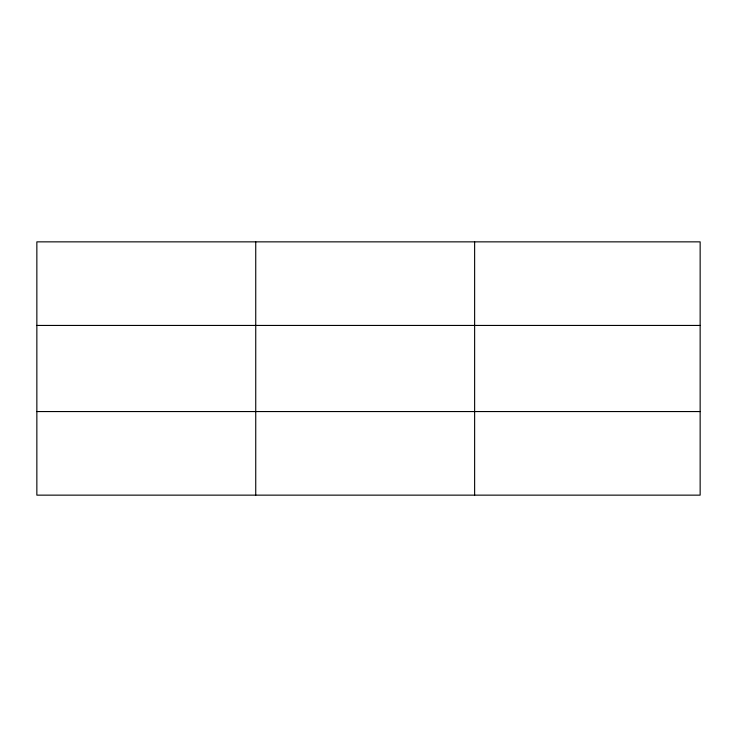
<?xml version="1.0" encoding="UTF-8"?>
<svg xmlns="http://www.w3.org/2000/svg" width="737" height="737" viewBox="0 0 737 737"><rect width="100%" height="100%" fill="white"/><g stroke="black" fill="none" stroke-linecap="round" stroke-linejoin="round"><path stroke-width="1.11" d="M255.739 241.856L255.739 495.144M474.628 241.856L474.628 495.144M700.15 325.441L700.15 241.856L36.85 241.856L36.85 495.144L700.15 495.144L700.15 325.441L36.85 325.441M36.85 411.559L700.15 411.559"/></g></svg>
